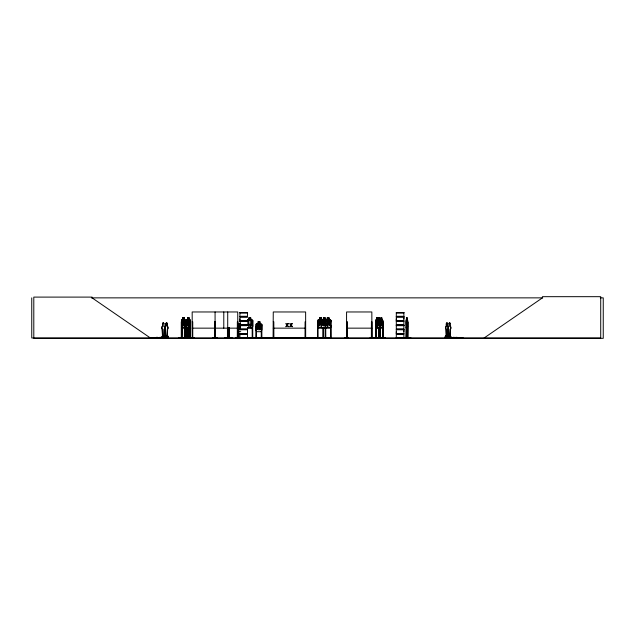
<?xml version="1.0" encoding="UTF-8"?>
<svg xmlns="http://www.w3.org/2000/svg" width="635" height="635" viewBox="0 0 635 635"><rect width="100%" height="100%" fill="white"/><g stroke="black" fill="none" stroke-linecap="round" stroke-linejoin="round"><path stroke-width="0.95" d="M247.491 320.754L239.919 320.754L239.927 318.897M247.483 331.629L247.483 329.763L239.919 329.763M396.303 333.486L396.303 329.763L403.876 329.763L403.868 333.486L396.303 333.486L396.311 331.629M396.303 320.754L396.303 317.04L403.876 317.04L403.868 320.754L396.303 320.754L396.311 318.897M403.868 331.629L403.868 329.763M403.868 318.897L403.868 317.04M447.492 337.066L447.746 329.263A2.024 1.214 -90 0 0 447.492 326.08L447.596 323.898A1.008 0.603 -90 0 0 446.992 322.89A1.008 0.603 -90 0 0 446.381 323.898L446.381 326.08A2.024 1.214 -90 0 0 446.135 329.263L446.381 337.066M447.492 326.08L447.596 326.08A2.024 1.214 -90 0 1 447.85 329.263L447.596 337.066L446.286 337.066L446.032 329.263A2.024 1.214 -90 0 1 446.286 326.08L446.286 323.898A1.008 0.603 -90 0 1 446.889 322.89A1.008 0.603 -90 0 1 447.492 323.898L447.596 323.898M450.271 337.066L450.525 329.263A2.024 1.214 -90 0 0 450.271 326.08L450.175 326.08A2.024 1.214 -90 0 1 450.421 329.263L450.175 337.066L448.961 337.066L448.707 329.263A2.024 1.214 -90 0 1 448.961 326.08L449.064 323.898A1.008 0.603 -90 0 1 449.667 322.89A1.008 0.603 -90 0 1 450.271 323.898L450.175 323.898A1.008 0.603 -90 0 0 449.564 322.89A1.008 0.603 -90 0 0 448.961 323.898L449.064 323.898M163.878 337.066L164.163 329.263A2.024 1.389 -90 0 0 163.973 326.08L163.878 323.898A1.008 0.691 -90 0 0 163.187 322.89A1.008 0.691 -90 0 0 162.489 323.898L162.489 326.08A2.024 1.389 -90 0 0 162.203 329.263L162.489 337.066M167.227 337.066L167.521 329.263A2.024 1.389 -90 0 0 167.227 326.08L167.227 323.898A1.008 0.691 -90 0 0 166.537 322.89A1.008 0.691 -90 0 0 165.846 323.898L165.846 326.08A2.024 1.389 -90 0 0 165.552 329.263L165.846 337.066L167.322 337.066L167.608 329.263A2.024 1.389 -90 0 0 167.322 326.08L167.322 323.898A1.008 0.691 -90 0 0 166.632 322.89A1.008 0.691 -90 0 0 165.933 323.898L165.933 326.08A2.024 1.389 -90 0 0 165.648 329.263L165.933 337.066M189.317 331.787L189.5 327.136M446.881 336.201L445.905 335.907L446.397 336.264M445.937 335.867L445.992 336.32L446.794 335.986M449.374 336.32C447.738 335.613 450.12 336.51 449.429 335.836M449.532 336.177L448.627 335.867L449.175 336.264M164.028 336.256C162.306 336.542 164.663 335.55 163.909 336.328M163.83 335.867L163.322 336.177L164.06 336.201M163.941 335.899L164.028 336.32M167.219 336.32L166.703 335.907L167.767 336.082M166.624 335.907L167.307 335.907L166.854 336.177M185.11 337.971L185.222 326.549M448.723 336.32L448.778 335.867M449.31 336.193L448.762 336.201M163.29 336.256L164.052 335.907M163.37 336.098L163.743 336.264M167.569 336.201L166.624 336.256M166.973 336.264L167.426 335.836L167.029 336.082M407.432 327.906L407.599 325.922L407.495 327.906L406.194 327.906M188.865 327.477L188.77 329.176L189.008 327.192L189.309 329.128L189.151 327.485M189.254 328.2L189.079 329.795L188.587 328.2M224.592 337.677L232.053 337.677M403.154 337.971L410.718 337.677L396.288 337.828L396.311 334.232L403.876 334.232L403.876 337.82M448.929 335.867L448.762 336.082M163.616 336.264L164.068 335.836M380.04 327.843L380.055 319.881L379.047 322.89L379.738 325.255L378.841 323.318L377.92 325.176L378.619 322.882L377.952 320.675L378.389 317.889M380.063 327.906L380.421 320.58L381.738 320.611L381.738 324.326L380.746 324.326L380.722 320.588L381.302 322.429L382.206 320.604L381.532 322.89L382.246 325.176L381.325 323.318L380.405 325.255L381.095 322.882L380.484 320.58M375.952 327.906L382.524 327.906L382.826 325.93M382.524 327.906L382.881 325.93M446.08 335.867L445.968 336.002M449.556 336.201L449.262 336.018M184.563 327.906L185.007 325.93M406.067 337.979L406.265 319.881M194.302 337.931L178.864 337.899L194.342 337.979M189.794 327.843L190.373 325.93L190.373 320.58L189.833 319.881L190.349 320.58L189.794 319.945L190.333 320.611L190.302 337.979M185.864 325.922L185.333 327.898L181.864 327.906L181.546 325.922L182.086 327.898M190.333 325.922L189.897 327.906L186.539 327.906L186.158 320.588L186.555 319.881L187.563 319.881L187.516 317.889L189.071 317.889L189.238 320.611M166.941 335.899L167.489 335.867L167.172 336.217M212.661 337.939L217.345 337.677L212.693 337.653M189.857 337.939L189.873 321.802M190.04 337.931L190.04 337.391M377.293 323.318L376.436 325.287L377.071 322.882L376.404 320.604L377.706 320.611M348.472 337.931L344.662 337.653L348.512 337.979M348.48 337.677L344.654 337.677M252.087 327.906L252.77 325.93L252.119 327.906L247.412 327.906M326.628 327.906L327.311 325.93L327.311 320.58L326.612 319.881M331.113 325.922L330.454 327.843L318.175 327.843L317.579 325.922M331.184 325.93L330.502 327.906L318.127 327.906L317.516 325.93M407.146 319.881L407.146 317.889L406.559 317.889L406.249 337.979L406.154 337.391M237.839 337.939L237.736 311.968L192.175 311.968L192.254 337.931M317.389 337.899L317.413 337.391M324.795 337.971L324.747 337.479L254.286 337.479L254.286 337.979M325.088 337.899L325.787 337.391M186.904 320.611L187.611 319.945L186.904 320.611L186.904 324.326L187.603 325.922L188.92 325.922L189.603 324.326L189.627 320.611L188.92 319.945L189.603 320.611M184.412 325.906L185.11 324.318L185.11 320.596L184.412 319.937L184.412 317.881L182.658 317.889L182.174 324.326L182.745 325.922L183.825 325.922L184.396 324.326L184.396 320.611L183.825 319.945M188.92 325.922L189.627 324.326M377.666 327.906L377.341 320.588L377.619 319.881L378.484 319.881L378.857 320.58L378.428 319.881M377.341 320.588L377.674 319.881M376.023 319.881L376.007 327.906M380.063 319.945L379.746 320.619L378.42 320.611L378.42 324.326L379.397 324.326L379.46 320.564L378.817 322.429L377.706 319.945L377.738 317.889M181.927 319.881L181.539 337.979M181.943 319.945L181.666 337.979M189.365 320.604L188.174 322.429L187.023 320.604L187.896 322.882L186.984 325.255L188.198 323.318L189.405 325.255L188.476 322.89L189.238 319.881M240.395 327.398L239.49 328.97L240.197 328.978M326.509 325.049L327.779 322.882L326.557 320.81M445.016 337.971L445.119 336.661L446.595 336.661L446.595 337.502M445.365 337.971L445.484 337.836M446.603 337.836L446.937 336.661M447.802 336.661L448.048 337.971M449.167 337.971L449.517 337.971M449.397 337.963L449.62 336.661M458.272 337.502L458.176 337.971M458.629 337.82L458.272 337.717M460.002 337.971L459.605 337.955L460.089 337.502M460.947 337.502L460.851 337.971M461.081 337.963L460.97 337.836M462.328 337.971L462.764 337.502L452.183 337.717M321.723 321.5L320.905 322.89L321.762 324.334M446.357 335.899L445.953 335.867M186.619 319.945L186.111 320.588L186.603 319.881M325.826 327.906L325.207 325.93L326.247 324.326L326.247 320.611L325.255 319.945L325.255 317.952L323.398 317.952M151.082 337.836L164.933 337.502L164.933 336.661M168.315 337.979L151.066 337.717L151.447 337.836M152.614 337.971L153.154 337.836M153.091 337.502L152.725 337.82M154.416 337.502L154.44 337.836M154.98 337.963L154.416 337.717M156.385 337.717L155.972 337.971M156.329 337.971L156.488 337.717M163.012 336.661L163.044 337.836M165.156 336.661L164.711 337.836M165.116 337.836L164.576 337.971M166.37 336.661L166.402 337.836M166.513 337.979L166.918 337.979M321.58 320.588L320.477 322.429C319.794 319.405 317.444 320.596 320.088 322.882C317.302 325.731 319.754 326.327 320.508 323.318L321.604 325.239M239.903 325.096L247.499 325.247M380.746 319.945L380.222 320.611L380.222 324.326L380.746 325.922L381.738 325.922L382.262 324.326L381.738 317.952M238.315 324.406L238.911 323.739M256.016 324.406L256.611 323.739M321.953 327.906L321.342 325.93L321.342 320.588L321.969 319.881M321.405 320.619L322.001 319.945M327.263 325.922L329.128 325.922L330.121 324.326L330.121 320.611L329.128 319.945L329.192 317.889L327.2 317.889L327.2 319.881L325.318 319.881L325.318 317.889L323.326 317.889L323.398 319.945L322.397 320.611L322.397 324.326L323.398 325.922L325.255 325.922L325.207 320.588L325.842 319.881M325.279 325.922L325.279 320.619L325.874 319.945M182.388 320.596L183.094 319.937M445.127 337.836L462.78 337.82M462.891 337.979L445.333 337.971M484.14 337.979L542.433 297.863L542.433 296.68L600.718 296.68L600.718 337.979L31.75 337.979L31.75 297.863M240.236 321.683L240.308 323.739L239.308 324.406L239.308 328.12L240.308 329.708M248.856 319.945L247.856 320.611L247.856 324.326L248.856 325.922L250.714 325.922L251.706 324.326L251.706 320.611L250.714 319.945M167.934 337.971L168.45 336.661L167.076 336.661M194.326 337.645L178.864 337.677M238.061 337.939L238.823 337.391M255.54 337.939L255.46 337.479M273.098 337.939L273.264 311.968L305.633 311.968L305.673 337.979L305.697 337.391M326.636 320.572L328.168 322.429C328.922 319.564 331.303 320.167 328.605 322.89C331.367 325.723 329.001 326.319 328.2 323.318L326.779 325.295M91.345 297.863L542.734 297.863M600.273 297.863L603.25 297.863L603.25 338.32L33.798 338.32L33.798 297.101L92.091 297.101L92.091 297.863L150.376 337.979M239.911 312.555L247.499 312.555M396.303 312.555L403.884 312.555M239.927 312.928L247.483 312.928M396.311 312.928L403.868 312.928M239.871 316.548L247.547 316.548M396.256 316.548L403.931 316.548M239.871 316.778L247.547 316.778M396.256 316.778L403.931 316.778M247.491 317.04L239.919 317.04L239.919 320.754M378.333 317.889L379.436 317.889L379.397 319.945L379.92 320.611L379.397 325.922L378.42 325.922L377.896 324.326L378.246 320.588M182.697 317.952L183.825 317.952M187.555 317.952L189.055 317.952M321.429 317.952L319.572 317.952L319.572 319.945L318.579 320.611L318.579 324.326L319.572 325.922L321.429 325.922M329.128 317.952L327.263 317.952L327.263 319.945M376.722 317.952L377.762 317.952M378.365 317.952L379.397 317.952M380.746 317.952L381.794 317.952M406.575 317.952L407.13 317.952M182.943 318.286L184.174 318.278L184.174 318.937M189 318.286L187.833 318.286L187.841 318.953L188.69 318.953L188.674 318.286M406.662 318.286L406.662 318.953M182.943 318.953L183.634 318.953L183.634 318.286M181.872 319.881L183.11 319.865M188.905 319.881L189.889 319.881M247.428 319.881L248.856 319.881M250.746 319.873L252.103 319.873L252.801 320.572L252.801 326.009M321.493 319.881L323.326 319.881M329.192 319.881L330.478 319.881L331.184 320.58L331.208 337.645M376.738 319.881L375.96 319.881L375.626 320.588L375.674 337.979L375.634 337.391L376.182 337.391M379.381 319.881L380.77 319.881M381.77 319.881L382.508 319.881L382.849 320.611L382.826 337.979M406.202 319.881L406.622 319.881M407.083 319.881L407.662 320.611L407.702 337.979M181.888 319.945L185.349 319.937L185.769 320.596M186.571 319.945L189.857 319.945M247.459 319.945L252.103 319.873L252.801 320.659M318.175 319.945L330.454 319.945L331.113 320.611M375.976 319.945L382.492 319.945M406.209 319.945L407.487 319.945M185.007 320.58L184.531 319.945M183.769 319.945L183.809 317.889L183.856 319.881L185.364 319.865L185.864 320.572L185.936 337.979L186.087 321.802M382.881 320.58L382.699 337.979M406.027 320.588L406.257 327.906M407.424 319.881L407.678 320.58M188.92 320.611L187.603 320.611L187.611 324.326L188.92 324.326M248.856 320.611L250.714 320.611M325.255 320.611L323.398 320.611L323.398 324.326L325.255 324.326M239.871 321.016L247.547 321.016M396.256 321.016L403.931 321.016M239.871 321.247L247.547 321.247M396.256 321.247L403.931 321.247M239.919 321.508L247.491 321.508M181.967 321.786L181.316 321.802L181.316 337.979M184.428 321.802L184.92 321.802M185.222 321.786L185.761 321.786M185.936 321.802L186.468 321.802L186.293 337.931M189.722 321.802L190.262 321.802M192.175 321.802L192.715 321.802L192.762 337.979M252.698 321.802L252.151 321.802L252.214 337.979M273.264 321.802L273.812 321.802L273.875 337.979M305.633 321.802L305.086 321.802L305.022 337.979M317.476 321.802L318.024 321.802L318.087 337.979M331.113 321.802L330.565 321.802L330.629 337.979M346.583 321.802L347.139 321.802L347.194 337.979M375.666 321.802L376.134 321.802L376.166 337.979M240.308 323.739L238.879 323.675L238.252 324.382L238.276 337.979M162.489 323.898L162.584 323.898A1.008 0.691 -90 0 1 163.274 322.89A1.008 0.691 -90 0 1 163.973 323.898L163.878 323.898M248.856 324.326L250.714 324.326M327.263 324.326L329.128 324.326L329.128 320.611L327.263 320.611L326.58 319.945M377.706 324.326L376.722 324.326L376.722 320.611L377.277 322.429M396.311 324.993L403.868 324.993L403.868 321.508L396.303 321.508L396.303 325.088L403.884 325.096M396.248 325.207L403.884 325.247M239.911 325.438L247.499 325.414M239.927 325.652L247.483 325.652M396.311 325.652L403.868 325.652M238.212 325.842L238.76 325.842L238.823 337.979M261.858 325.842L261.31 325.842L261.247 337.979M186.103 325.93L186.587 327.906M377.706 325.922L376.722 325.922L376.19 324.326L376.738 317.889M162.489 326.08L162.584 323.898M163.973 326.08L163.878 326.08A2.024 1.389 -90 0 1 164.163 329.263L163.973 337.066L162.584 337.066L162.298 329.263A2.024 1.389 -90 0 1 162.584 326.08M448.961 326.08L449.064 326.08A2.024 1.214 -90 0 0 448.81 329.263L449.064 337.066M181.888 327.843L185.349 327.835M186.571 327.843L189.857 327.843M247.459 327.843L252.039 327.843M375.976 327.843L382.492 327.843M406.209 327.843L407.487 327.843M192.175 328.152L237.736 328.152M273.264 328.152L305.633 328.152M346.583 328.152L371.84 328.152M239.919 329.017L247.491 329.017M239.871 329.279L247.547 329.279M396.256 329.279L403.931 329.279M239.871 329.509L247.547 329.509M396.256 329.509L403.931 329.509M189.436 329.803L189.381 331.787L188.516 331.787L188.476 327.136M240.744 331.637L238.863 331.7L238.252 329.724M239.919 333.486L247.491 333.486L247.491 329.763M239.871 333.74L247.547 333.74M396.256 333.74L403.931 333.74M239.871 333.97L247.547 333.97M396.256 333.97L403.931 333.97M164.37 335.732L163.632 335.732L163.719 337.502L163.735 335.732M446.429 335.732L445.754 335.732L445.754 337.502M448.429 335.732L449.104 335.732L449.135 337.717M163.719 336.661L166.529 336.661L166.529 337.502M156.353 337.336L157.702 337.336M159.702 337.336L161.052 337.336M181.38 337.383L182.015 337.383M185.166 337.383L186.515 337.391L186.515 337.979M453.096 337.336L454.43 337.336M455.771 337.336L457.105 337.336M181.269 337.391L181.856 337.391M184.388 337.391L184.968 337.391M188.016 337.391L188.42 337.391M189 337.391L189.405 337.979L189.357 327.509M189.667 337.391L190.309 337.391M192.77 337.391L192.119 337.391L192.135 337.979M215.44 337.391L214.622 337.391L214.63 337.979M227.409 337.391L227.846 337.391M237.299 337.391L237.942 337.391M247.333 337.391L247.372 337.979L247.245 337.391M331.176 337.391L330.502 337.391L330.502 337.979M347.194 337.391L346.535 337.391L346.535 337.979L346.583 311.968L371.84 311.968L371.896 337.979M371.372 337.391L372.031 337.391M378.476 337.391L379.047 337.391M379.643 337.391L380.214 337.391M383.08 337.391L382.508 337.391L382.524 337.979M406.043 337.391L406.479 337.391M407.472 337.391L407.908 337.391M239.903 337.971L239.919 334.232L247.491 334.232L247.491 337.82L235.696 337.645L243.546 337.558M247.372 337.558L252.087 337.558M256.524 337.558L261.247 337.558M318.087 337.558L322.81 337.558M325.787 337.558L330.502 337.558M370.07 337.653L385.564 337.677M235.728 337.669L247.483 337.717M396.311 337.717L410.718 337.677M151.043 337.836L168.465 337.836M212.693 337.899L217.353 337.931M323.556 337.931L323.572 337.479M262.001 337.939L261.922 337.391M252.865 337.939L252.087 337.391L252.087 337.979M192.603 337.939L192.691 337.391M188.285 337.939L188.27 327.509M240.213 324.469L239.546 324.469L240.411 325.977M322.755 319.945L323.421 320.611M184.547 319.881L184.975 320.611L184.952 337.979M186.904 324.326L187.611 325.922M255.953 329.724L256.564 331.7L261.239 331.7L261.922 329.724L261.922 324.374L261.223 323.675L256.58 323.675L255.953 324.382L255.953 329.724L256.611 331.637M238.315 329.708L238.911 331.637M406.313 324.326L406.575 325.922L407.067 325.922C407.091 310.086 407.876 331.875 406.908 323.318C406.71 329.295 405.455 319.699 407.067 320.611L407.067 324.326L406.575 324.326L407.083 317.889M375.722 325.922L376.039 327.843M188.42 329.795L188.579 331.787M450.953 337.717L450.953 336.661L449.477 336.661L449.477 337.502M450.81 336.661L450.81 337.502L445.262 337.502L445.262 336.661M450.175 323.898L450.271 326.08M449.278 337.502L449.278 336.661L446.802 336.661L446.802 337.502M448.985 335.732L448.985 337.502M448.548 335.732L448.429 337.502M447.937 336.661L447.937 337.502M446.461 336.661L446.461 337.717M446.31 335.732L446.429 337.502M445.873 335.732L445.873 337.502M407.861 337.979L407.861 321.802L407.495 337.979M407.614 320.58L407.614 337.979M406.559 317.889L406.575 319.945M406.432 325.604L406.448 337.979M383.064 337.979L383.024 321.802L382.556 321.802L382.556 337.979M381.794 319.945L381.825 317.889L380.714 317.889L380.802 319.945M380.159 327.509L380.198 337.979M380.159 337.391L380.159 337.979M379.984 327.509L380.016 337.979M379.873 327.509L379.841 337.979M379.69 327.509L379.69 337.979M379.341 317.952L379.341 319.945M379 327.509L379.016 337.979M378.849 337.391L378.849 337.979M378.706 327.509L378.73 337.979L378.674 337.391M378.531 327.509L378.492 337.979M377.793 319.881L377.793 317.889L376.682 317.889L376.682 319.881M375.952 321.802L375.991 337.979L375.841 321.802M372.023 337.979L371.975 321.802L371.419 321.802L371.372 337.979M371.777 337.391L371.753 337.979M371.618 337.391L371.642 337.979M371.554 321.802L371.499 337.979M347.012 321.802L347.059 337.979M346.94 337.391L346.916 337.979M346.718 321.802L346.805 337.979M331.049 337.391L331.049 337.979M325.723 327.509L325.787 337.979M325.176 327.509L325.128 337.979M323.421 327.509L323.461 337.979M323.358 337.391L323.358 337.979M322.937 337.391L322.937 337.979M322.874 327.509L322.81 337.979M321.429 319.945L321.493 317.889L319.508 317.889L319.508 319.881L318.151 319.881L317.516 320.588L317.54 337.979M317.96 337.391L317.96 337.979M309.745 337.479L309.745 337.979M308.562 337.479L308.562 337.979M273.748 337.391L273.748 337.979M273.328 337.391L273.328 337.979M270.47 337.479L270.47 337.979M269.288 337.479L269.288 337.979M261.858 324.406L261.858 337.979M261.374 337.391L261.374 337.979M259.929 323.675L259.929 321.683L257.937 321.683L258.008 323.739L257.008 324.406L257.008 328.12L258.008 329.708L259.866 329.708L260.858 328.12L260.858 324.406L259.866 323.739L259.866 321.747M256.524 337.391L256.524 337.979M256.397 337.979L256.461 325.842L255.913 325.842L255.849 337.979M255.976 337.391L255.976 337.979M252.706 320.611L252.746 337.979M250.809 319.961L250.777 317.889L248.785 317.889L248.785 319.881M250.746 327.906L250.714 317.952L248.856 317.952L248.856 327.906M246.824 337.391L246.824 337.979M246.761 337.391L246.713 337.979M244.221 337.979L244.221 337.391L244.094 337.979M243.673 337.391L243.673 337.979M243.61 337.391L243.546 337.979M240.308 324.406L240.308 328.12M238.697 337.391L238.697 337.979M237.927 337.979L237.887 321.802L237.347 321.802L237.307 337.979M237.649 337.391L237.593 337.979M237.498 321.802L237.458 337.979M229.195 327.509L229.195 337.979L229.235 337.391L228.806 337.979L228.846 327.509M229.052 327.509L229.037 337.979M227.798 327.509L227.814 337.979M227.719 311.968L227.703 337.979M227.592 327.509L227.608 337.979M227.449 327.509L227.449 337.979M223.782 311.968L223.782 328.152M215.432 337.979L215.384 321.802L214.678 321.802L214.781 337.979L214.82 321.802M215.209 321.802L215.281 337.979M215.067 311.968L215.106 337.979M214.995 321.802L214.995 337.979M192.564 321.802L192.476 337.979L192.326 321.802M190.111 326.557L190.151 337.979M189.722 326.557L189.682 337.979M189.254 327.509L189.246 337.979M189.047 327.509L189.039 337.979M188.92 317.889L188.936 327.906M188.857 317.952L188.857 319.945M188.412 327.136L188.381 337.979M188.166 327.509L188.127 337.979L188.063 327.509M187.555 317.889L187.563 319.945M186.317 321.802L186.277 337.979M186.15 337.391L186.174 337.979M185.817 320.572L185.761 337.971M185.611 326.549L185.611 337.971M185.539 337.383L185.46 337.971M185.372 321.786L185.325 337.971M184.785 337.391L184.785 337.979M184.745 321.802L184.69 337.979M184.602 321.802L184.563 337.979M184.428 327.509L184.396 337.979M184.364 317.945L184.364 319.937M183.047 317.881L183.094 320.596M182.999 317.881L182.999 319.865M182.015 337.383L182.015 337.971M181.967 327.501L181.864 337.971L181.816 321.786M181.435 321.786L181.451 337.979M168.283 336.661L168.283 337.502L165.314 337.502L165.314 336.661M167.727 337.502L167.727 335.732L166.981 335.732L166.981 337.502M167.616 335.732L167.616 337.502M167.235 336.661L167.235 337.717M167.092 335.732L167.076 337.502M164.267 335.732L164.37 337.502M163.886 336.661L163.886 337.717M163.179 337.502L163.179 336.661L161.798 336.661L161.798 337.717M161.965 336.661L161.965 337.502M184.221 325.176L183.213 323.318L182.205 325.176L182.967 322.882L182.309 320.572L183.197 322.429L184.174 320.604L183.444 322.89L184.221 325.176M260.675 328.97L260.04 329.033L258.945 327.112C258.072 330.271 255.992 329.097 258.516 326.668C255.881 324.39 258.231 323.199 258.913 326.223C259.659 323.358 262.041 323.961 259.342 326.684L260.675 328.97M326.065 325.176L325.43 325.239L324.334 323.318C323.58 326.327 321.127 325.731 323.906 322.882C321.27 320.596 323.62 319.405 324.302 322.429C325.049 319.564 327.43 320.167 324.731 322.89L326.065 325.176M287.925 323.548L287.147 324.81L285.893 323.548L286.885 325.152L285.861 326.755L287.123 325.469L288.393 326.755L287.385 325.128L288.385 323.548L287.925 323.548M291.862 323.548L291.084 324.81L289.83 323.548L290.822 325.152L289.798 326.755L291.06 325.469L292.33 326.755L291.322 325.128L292.322 323.548L291.862 323.548M247.499 312.698L239.911 312.69L239.927 316.293L247.491 316.293L247.491 312.706M403.884 312.698L396.303 312.706L396.311 316.293L403.876 316.293L403.876 312.706M250.38 318.286L249.182 318.286L249.182 318.953L250.38 318.953L250.38 318.286M321.096 318.286L319.905 318.286L319.905 318.953L321.096 318.953L321.096 318.286M324.922 318.286L323.731 318.286L323.731 318.953L324.922 318.953L324.922 318.286M328.795 318.286L327.596 318.286L327.596 318.953L328.795 318.953L328.795 318.286M377.531 318.286L376.896 318.286L376.896 318.953L377.531 318.953L377.531 318.286M379.222 318.286L378.595 318.286L378.595 318.953L379.222 318.953L379.222 318.286M381.556 318.286L380.921 318.286L380.921 318.953L381.556 318.953L381.556 318.286M183.825 320.611L182.745 320.611L182.745 324.326L183.825 324.326L183.825 320.611M321.429 320.611L319.572 320.611L319.572 324.326L321.429 324.326L321.429 320.611M259.532 322.08L258.342 322.08L258.342 322.747L259.532 322.747L259.532 322.08M259.866 324.406L258.008 324.406L258.008 328.12L259.866 328.12L259.866 324.406M247.483 324.993L239.927 324.993L247.499 325.088M403.884 325.414L396.303 325.414L396.311 329.017L403.876 329.017L403.876 325.438M186.619 327.843L186.198 325.922L186.619 327.843"/></g></svg>
